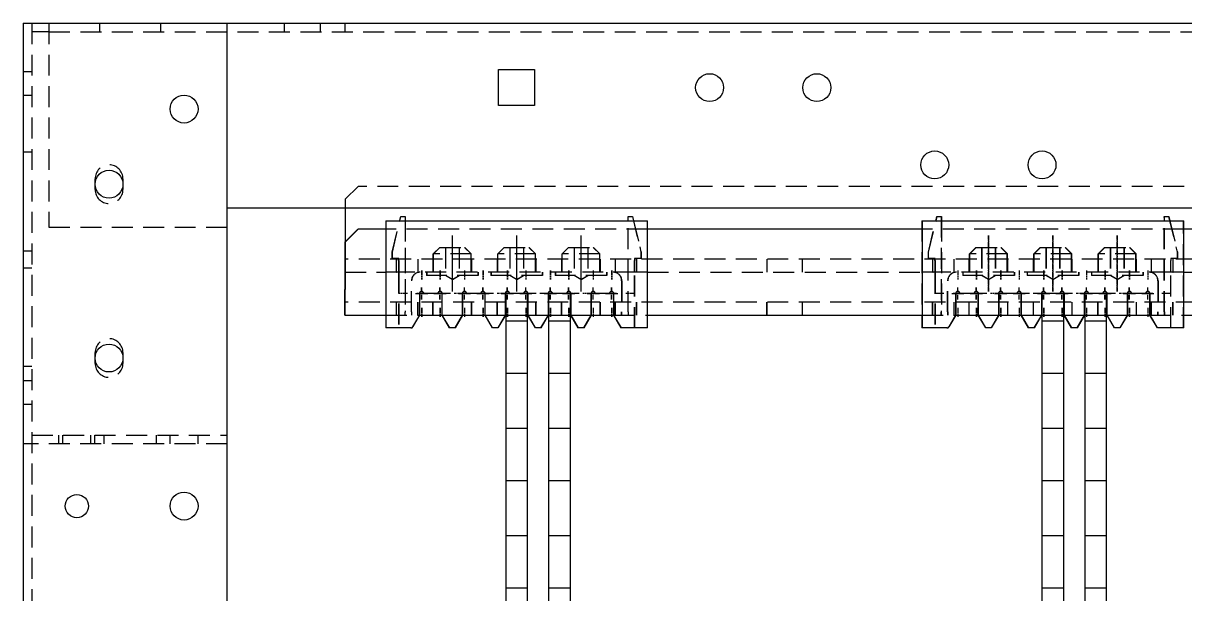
# Model space of a CAD drawing. Header units: millimetres. Extents: x -116965 to 323937, y 291661 to 566926.
# Drawn here: x -15046.3 to -14870.3, y 326656.1 to 326742.5 of the extents above; entities that cross this region are included whole.
import ezdxf

# ---------------------------------------------------------------- set-up
doc = ezdxf.new("R2010")
doc.units = ezdxf.units.MM
doc.linetypes.add('AXES2', pattern=[1.125, 0.75, -0.125, 0.125, -0.125])
doc.linetypes.add('HIDDEN2', pattern=[4.7625, 3.175, -1.5875])
doc.layers.add('ALPHA', color=255, linetype='Continuous')
doc.layers.add('AXE', color=80, linetype='AXES2')
doc.layers.add('Pointille_Court', color=40, linetype='HIDDEN2', lineweight=25)

msp = doc.modelspace()

# ---------------------------------------------------------------- linework, layer by layer
at = {"layer": 'ALPHA'}
for p, q in [((-15046.327844, 326742.532458), (-15015.452844, 326742.532458)), ((-15046.327844, 326742.532458), (-15046.327844, 326092.532458)), ((-15015.452844, 326742.532458), (-15015.452844, 326092.532458)), ((-15015.452844, 326742.532458), (-14687.202844, 326742.532458)), ((-14974.307844, 326735.512458), (-14968.847844, 326735.512458)), ((-14974.307844, 326730.052458), (-14974.307844, 326735.512458)), ((-14968.847844, 326735.512458), (-14968.847844, 326730.052458)), ((-14968.847844, 326730.052458), (-14974.307844, 326730.052458)), ((-15015.452844, 326714.582458), (-14687.202844, 326714.582458)), ((-14997.545344, 326714.582458), (-14997.545344, 326709.382458)), ((-14991.370344, 326712.632458), (-14951.720344, 326712.632458)), ((-14991.370344, 326712.632458), (-14991.370344, 326696.382458)), ((-14989.25197, 326712.632458), (-14989.095344, 326713.282458)), ((-14989.095344, 326713.282458), (-14988.445344, 326713.282458)), ((-14988.445344, 326713.282458), (-14988.445344, 326712.632458)), ((-14954.645344, 326713.282458), (-14953.995344, 326713.282458)), ((-14954.645344, 326712.632458), (-14954.645344, 326713.282458)), ((-14953.995344, 326713.282458), (-14953.838717, 326712.632458)), ((-14951.720344, 326696.382458), (-14951.720344, 326712.632458)), ((-14910.120344, 326712.632458), (-14870.470344, 326712.632458)), ((-14910.120344, 326712.632458), (-14910.120344, 326696.382458)), ((-14908.00197, 326712.632458), (-14907.845344, 326713.282458)), ((-14907.845344, 326713.282458), (-14907.195344, 326713.282458)), ((-14907.195344, 326713.282458), (-14907.195344, 326712.632458)), ((-14873.395344, 326713.282458), (-14872.745344, 326713.282458)), ((-14873.395344, 326712.632458), (-14873.395344, 326713.282458)), ((-14872.745344, 326713.282458), (-14872.588717, 326712.632458)), ((-14870.470344, 326696.382458), (-14870.470344, 326712.632458)), ((-14997.545344, 326709.382458), (-14995.595344, 326711.332458)), ((-14991.370344, 326711.332458), (-14995.595344, 326711.332458)), ((-14910.120344, 326711.332458), (-14951.720344, 326711.332458)), ((-14828.870344, 326711.332458), (-14870.470344, 326711.332458)), ((-14997.577844, 326709.382458), (-14997.545344, 326709.414958)), ((-14997.577844, 326709.382458), (-14997.577844, 326702.232458)), ((-14997.545344, 326709.382458), (-14997.545344, 326702.232458)), ((-14997.577844, 326698.332458), (-14997.577844, 326702.232458)), ((-14997.545344, 326698.332458), (-14997.545344, 326702.232458)), ((-14986.267844, 326701.582458), (-14986.267844, 326698.332458)), ((-14983.472844, 326701.582458), (-14985.617844, 326701.582458)), ((-14982.822844, 326698.332458), (-14982.822844, 326701.582458)), ((-14979.767844, 326701.582458), (-14979.767844, 326698.332458)), ((-14976.972844, 326701.582458), (-14979.117844, 326701.582458)), ((-14976.322844, 326698.332458), (-14976.322844, 326701.582458)), ((-14973.267844, 326701.582458), (-14973.267844, 326698.332458)), ((-14969.920344, 326701.582458), (-14973.170344, 326701.582458)), ((-14973.170344, 326620.332458), (-14973.170344, 326701.582458)), ((-14969.920344, 326620.332458), (-14969.920344, 326701.582458)), ((-14969.822844, 326698.332458), (-14969.822844, 326701.582458)), ((-14966.767844, 326701.582458), (-14966.767844, 326698.332458)), ((-14963.420344, 326701.582458), (-14966.670344, 326701.582458)), ((-14966.670344, 326620.332458), (-14966.670344, 326701.582458)), ((-14963.420344, 326620.332458), (-14963.420344, 326701.582458)), ((-14963.322844, 326698.332458), (-14963.322844, 326701.582458)), ((-14960.267844, 326701.582458), (-14960.267844, 326698.332458)), ((-14957.472844, 326701.582458), (-14959.617844, 326701.582458)), ((-14956.822844, 326698.332458), (-14956.822844, 326701.582458)), ((-14905.017844, 326701.582458), (-14905.017844, 326698.332458)), ((-14902.222844, 326701.582458), (-14904.367844, 326701.582458)), ((-14901.572844, 326698.332458), (-14901.572844, 326701.582458)), ((-14898.517844, 326701.582458), (-14898.517844, 326698.332458)), ((-14895.722844, 326701.582458), (-14897.867844, 326701.582458)), ((-14895.072844, 326698.332458), (-14895.072844, 326701.582458)), ((-14892.017844, 326701.582458), (-14892.017844, 326698.332458)), ((-14888.670344, 326701.582458), (-14891.920344, 326701.582458)), ((-14891.920344, 326620.332458), (-14891.920344, 326701.582458)), ((-14888.670344, 326620.332458), (-14888.670344, 326701.582458)), ((-14888.572844, 326698.332458), (-14888.572844, 326701.582458)), ((-14885.517844, 326701.582458), (-14885.517844, 326698.332458)), ((-14882.170344, 326701.582458), (-14885.420344, 326701.582458)), ((-14885.420344, 326620.332458), (-14885.420344, 326701.582458)), ((-14882.170344, 326620.332458), (-14882.170344, 326701.582458)), ((-14882.072844, 326698.332458), (-14882.072844, 326701.582458)), ((-14879.017844, 326701.582458), (-14879.017844, 326698.332458)), ((-14876.222844, 326701.582458), (-14878.367844, 326701.582458)), ((-14875.572844, 326698.332458), (-14875.572844, 326701.582458)), ((-14997.577844, 326698.332458), (-14997.545344, 326698.332458)), ((-14997.545344, 326698.332458), (-14991.370344, 326698.332458)), ((-14991.402844, 326698.332458), (-14991.402844, 326696.382458)), ((-14986.267844, 326698.332458), (-14987.299857, 326696.544958)), ((-14986.267844, 326698.332458), (-14982.822844, 326698.332458)), ((-14981.729511, 326696.382458), (-14982.855344, 326698.332458)), ((-14981.697011, 326696.382458), (-14982.822844, 326698.332458)), ((-14979.767844, 326698.332458), (-14980.893677, 326696.382458)), ((-14979.767844, 326698.332458), (-14976.322844, 326698.332458)), ((-14975.229511, 326696.382458), (-14976.355344, 326698.332458)), ((-14975.197011, 326696.382458), (-14976.322844, 326698.332458)), ((-14973.267844, 326698.332458), (-14974.393677, 326696.382458)), ((-14973.267844, 326698.332458), (-14973.170344, 326698.332458)), ((-14969.920344, 326698.332458), (-14969.822844, 326698.332458)), ((-14968.729511, 326696.382458), (-14969.855344, 326698.332458)), ((-14968.697011, 326696.382458), (-14969.822844, 326698.332458)), ((-14966.767844, 326698.332458), (-14967.893677, 326696.382458)), ((-14966.767844, 326698.332458), (-14966.670344, 326698.332458)), ((-14963.420344, 326698.332458), (-14963.322844, 326698.332458)), ((-14962.229511, 326696.382458), (-14963.355344, 326698.332458)), ((-14962.197011, 326696.382458), (-14963.322844, 326698.332458)), ((-14960.267844, 326698.332458), (-14961.393677, 326696.382458)), ((-14960.267844, 326698.332458), (-14956.822844, 326698.332458)), ((-14955.729511, 326696.382458), (-14956.855344, 326698.332458)), ((-14955.697011, 326696.382458), (-14956.822844, 326698.332458)), ((-14951.720344, 326698.332458), (-14910.120344, 326698.332458)), ((-14910.152844, 326698.332458), (-14910.152844, 326696.382458)), ((-14905.017844, 326698.332458), (-14906.049857, 326696.544958)), ((-14905.017844, 326698.332458), (-14901.572844, 326698.332458)), ((-14900.479511, 326696.382458), (-14901.605344, 326698.332458)), ((-14900.447011, 326696.382458), (-14901.572844, 326698.332458)), ((-14898.517844, 326698.332458), (-14899.643677, 326696.382458)), ((-14898.517844, 326698.332458), (-14895.072844, 326698.332458)), ((-14893.979511, 326696.382458), (-14895.105344, 326698.332458)), ((-14893.947011, 326696.382458), (-14895.072844, 326698.332458)), ((-14892.017844, 326698.332458), (-14893.143677, 326696.382458)), ((-14892.017844, 326698.332458), (-14891.920344, 326698.332458)), ((-14888.670344, 326698.332458), (-14888.572844, 326698.332458)), ((-14887.479511, 326696.382458), (-14888.605344, 326698.332458)), ((-14887.447011, 326696.382458), (-14888.572844, 326698.332458)), ((-14885.517844, 326698.332458), (-14886.643677, 326696.382458)), ((-14885.517844, 326698.332458), (-14885.420344, 326698.332458)), ((-14882.170344, 326698.332458), (-14882.072844, 326698.332458)), ((-14880.979511, 326696.382458), (-14882.105344, 326698.332458)), ((-14880.947011, 326696.382458), (-14882.072844, 326698.332458)), ((-14879.017844, 326698.332458), (-14880.143677, 326696.382458)), ((-14879.017844, 326698.332458), (-14875.572844, 326698.332458)), ((-14874.479511, 326696.382458), (-14875.605344, 326698.332458)), ((-14874.447011, 326696.382458), (-14875.572844, 326698.332458)), ((-14870.470344, 326698.332458), (-14828.870344, 326698.332458)), ((-14991.370344, 326696.382458), (-14991.402844, 326696.382458)), ((-14987.581315, 326696.382458), (-14991.370344, 326696.382458)), ((-14981.697011, 326696.382458), (-14981.729511, 326696.382458)), ((-14980.893677, 326696.382458), (-14981.697011, 326696.382458)), ((-14975.197011, 326696.382458), (-14975.229511, 326696.382458)), ((-14974.393677, 326696.382458), (-14975.197011, 326696.382458)), ((-14968.697011, 326696.382458), (-14968.729511, 326696.382458)), ((-14967.893677, 326696.382458), (-14968.697011, 326696.382458)), ((-14962.197011, 326696.382458), (-14962.229511, 326696.382458)), ((-14961.393677, 326696.382458), (-14962.197011, 326696.382458)), ((-14955.697011, 326696.382458), (-14955.729511, 326696.382458)), ((-14951.720344, 326696.382458), (-14955.697011, 326696.382458)), ((-14910.120344, 326696.382458), (-14910.152844, 326696.382458)), ((-14906.331315, 326696.382458), (-14910.120344, 326696.382458)), ((-14900.447011, 326696.382458), (-14900.479511, 326696.382458)), ((-14899.643677, 326696.382458), (-14900.447011, 326696.382458)), ((-14893.947011, 326696.382458), (-14893.979511, 326696.382458)), ((-14893.143677, 326696.382458), (-14893.947011, 326696.382458)), ((-14887.447011, 326696.382458), (-14887.479511, 326696.382458)), ((-14886.643677, 326696.382458), (-14887.447011, 326696.382458)), ((-14880.947011, 326696.382458), (-14880.979511, 326696.382458)), ((-14880.143677, 326696.382458), (-14880.947011, 326696.382458)), ((-14874.447011, 326696.382458), (-14874.479511, 326696.382458)), ((-14870.470344, 326696.382458), (-14874.447011, 326696.382458))]:
    msp.add_line(p, q, dxfattribs=at)
for centre, radius in [((-14942.327844, 326732.782458), 2.1125), ((-14926.077844, 326732.782458), 2.1125), ((-15021.952844, 326729.532458), 2.1125), ((-14908.202844, 326721.082458), 2.1125), ((-14891.952844, 326721.082458), 2.1125), ((-15033.327844, 326718.157458), 2.1125), ((-15033.327844, 326691.832458), 2.1125), ((-15038.202844, 326669.407458), 1.755), ((-15021.952844, 326669.407458), 2.1125)]:
    msp.add_circle(centre, radius, dxfattribs=at)
for centre, start, end in [((-14985.942844, 326701.582458), 0, 180), ((-14983.147844, 326701.582458), 0, 180), ((-14979.442844, 326701.582458), 0, 180), ((-14976.647844, 326701.582458), 0, 180), ((-14972.942844, 326701.582458), 0, 180), ((-14970.147844, 326701.582458), 0, 180), ((-14966.442844, 326701.582458), 0, 180), ((-14963.647844, 326701.582458), 0, 180), ((-14959.942844, 326701.582458), 0, 180), ((-14957.147844, 326701.582458), 0, 180), ((-14904.692844, 326701.582458), 0, 180), ((-14901.897844, 326701.582458), 0, 180), ((-14898.192844, 326701.582458), 0, 180), ((-14895.397844, 326701.582458), 0, 180), ((-14891.692844, 326701.582458), 0, 180), ((-14888.897844, 326701.582458), 0, 180), ((-14885.192844, 326701.582458), 0, 180), ((-14882.397844, 326701.582458), 0, 180), ((-14878.692844, 326701.582458), 0, 180), ((-14875.897844, 326701.582458), 0, 180), ((-14987.581315, 326696.707458), 270, 330), ((-14906.331315, 326696.707458), 270, 330)]:
    msp.add_arc(centre, 0.325, start, end, dxfattribs=at)
at = {"layer": 'AXE'}
for p, q in [((-14981.327844, 326710.389958), (-14981.327844, 326701.900063)), ((-14981.295344, 326701.900063), (-14981.295344, 326710.389958)), ((-14971.577844, 326710.389958), (-14971.577844, 326701.900063)), ((-14971.545344, 326701.900063), (-14971.545344, 326710.389958)), ((-14961.827844, 326710.389958), (-14961.827844, 326701.900063)), ((-14961.795344, 326701.900063), (-14961.795344, 326710.389958)), ((-14900.077844, 326710.389958), (-14900.077844, 326701.900063)), ((-14900.045344, 326701.900063), (-14900.045344, 326710.389958)), ((-14890.327844, 326710.389958), (-14890.327844, 326701.900063)), ((-14890.295344, 326701.900063), (-14890.295344, 326710.389958)), ((-14880.577844, 326710.389958), (-14880.577844, 326701.900063)), ((-14880.545344, 326701.900063), (-14880.545344, 326710.389958)), ((-14985.975344, 326705.092458), (-14985.975344, 326703.727458)), ((-14985.942844, 326705.092458), (-14985.942844, 326703.727458)), ((-14983.180344, 326705.092458), (-14983.180344, 326703.727458)), ((-14983.147844, 326705.092458), (-14983.147844, 326703.727458)), ((-14979.475344, 326705.092458), (-14979.475344, 326703.727458)), ((-14979.442844, 326705.092458), (-14979.442844, 326703.727458)), ((-14976.680344, 326705.092458), (-14976.680344, 326703.727458)), ((-14976.647844, 326705.092458), (-14976.647844, 326703.727458)), ((-14972.975344, 326705.092458), (-14972.975344, 326703.727458)), ((-14972.942844, 326705.092458), (-14972.942844, 326703.727458)), ((-14970.180344, 326705.092458), (-14970.180344, 326703.727458)), ((-14970.147844, 326705.092458), (-14970.147844, 326703.727458)), ((-14966.475344, 326705.092458), (-14966.475344, 326703.727458)), ((-14966.442844, 326705.092458), (-14966.442844, 326703.727458)), ((-14963.680344, 326705.092458), (-14963.680344, 326703.727458)), ((-14963.647844, 326705.092458), (-14963.647844, 326703.727458)), ((-14959.975344, 326705.092458), (-14959.975344, 326703.727458)), ((-14959.942844, 326705.092458), (-14959.942844, 326703.727458)), ((-14957.180344, 326705.092458), (-14957.180344, 326703.727458)), ((-14957.147844, 326705.092458), (-14957.147844, 326703.727458)), ((-14904.725344, 326705.092458), (-14904.725344, 326703.727458)), ((-14904.692844, 326705.092458), (-14904.692844, 326703.727458)), ((-14901.930344, 326705.092458), (-14901.930344, 326703.727458)), ((-14901.897844, 326705.092458), (-14901.897844, 326703.727458)), ((-14898.225344, 326705.092458), (-14898.225344, 326703.727458)), ((-14898.192844, 326705.092458), (-14898.192844, 326703.727458)), ((-14895.430344, 326705.092458), (-14895.430344, 326703.727458)), ((-14895.397844, 326705.092458), (-14895.397844, 326703.727458)), ((-14891.725344, 326705.092458), (-14891.725344, 326703.727458)), ((-14891.692844, 326705.092458), (-14891.692844, 326703.727458)), ((-14888.930344, 326705.092458), (-14888.930344, 326703.727458)), ((-14888.897844, 326705.092458), (-14888.897844, 326703.727458)), ((-14885.225344, 326705.092458), (-14885.225344, 326703.727458)), ((-14885.192844, 326705.092458), (-14885.192844, 326703.727458)), ((-14882.430344, 326705.092458), (-14882.430344, 326703.727458)), ((-14882.397844, 326705.092458), (-14882.397844, 326703.727458)), ((-14878.725344, 326705.092458), (-14878.725344, 326703.727458)), ((-14878.692844, 326705.092458), (-14878.692844, 326703.727458)), ((-14875.930344, 326705.092458), (-14875.930344, 326703.727458)), ((-14875.897844, 326705.092458), (-14875.897844, 326703.727458)), ((-14985.975344, 326700.672458), (-14985.975344, 326702.492458)), ((-14985.942844, 326700.672458), (-14985.942844, 326702.492458)), ((-14983.180344, 326700.672458), (-14983.180344, 326702.492458)), ((-14983.147844, 326700.672458), (-14983.147844, 326702.492458)), ((-14979.475344, 326700.672458), (-14979.475344, 326702.492458)), ((-14979.442844, 326700.672458), (-14979.442844, 326702.492458)), ((-14976.680344, 326700.672458), (-14976.680344, 326702.492458)), ((-14976.647844, 326700.672458), (-14976.647844, 326702.492458)), ((-14972.975344, 326700.672458), (-14972.975344, 326702.492458)), ((-14972.942844, 326700.672458), (-14972.942844, 326702.492458)), ((-14970.180344, 326700.672458), (-14970.180344, 326702.492458)), ((-14970.147844, 326700.672458), (-14970.147844, 326702.492458)), ((-14966.475344, 326700.672458), (-14966.475344, 326702.492458)), ((-14966.442844, 326700.672458), (-14966.442844, 326702.492458)), ((-14963.680344, 326700.672458), (-14963.680344, 326702.492458)), ((-14963.647844, 326700.672458), (-14963.647844, 326702.492458)), ((-14959.975344, 326700.672458), (-14959.975344, 326702.492458)), ((-14959.942844, 326700.672458), (-14959.942844, 326702.492458)), ((-14957.180344, 326700.672458), (-14957.180344, 326702.492458)), ((-14957.147844, 326700.672458), (-14957.147844, 326702.492458)), ((-14904.725344, 326700.672458), (-14904.725344, 326702.492458)), ((-14904.692844, 326700.672458), (-14904.692844, 326702.492458)), ((-14901.930344, 326700.672458), (-14901.930344, 326702.492458)), ((-14901.897844, 326700.672458), (-14901.897844, 326702.492458)), ((-14898.225344, 326700.672458), (-14898.225344, 326702.492458)), ((-14898.192844, 326700.672458), (-14898.192844, 326702.492458)), ((-14895.430344, 326700.672458), (-14895.430344, 326702.492458)), ((-14895.397844, 326700.672458), (-14895.397844, 326702.492458)), ((-14891.725344, 326700.672458), (-14891.725344, 326702.492458)), ((-14891.692844, 326700.672458), (-14891.692844, 326702.492458)), ((-14888.930344, 326700.672458), (-14888.930344, 326702.492458)), ((-14888.897844, 326700.672458), (-14888.897844, 326702.492458)), ((-14885.225344, 326700.672458), (-14885.225344, 326702.492458)), ((-14885.192844, 326700.672458), (-14885.192844, 326702.492458)), ((-14882.430344, 326700.672458), (-14882.430344, 326702.492458)), ((-14882.397844, 326700.672458), (-14882.397844, 326702.492458)), ((-14878.725344, 326700.672458), (-14878.725344, 326702.492458)), ((-14878.692844, 326700.672458), (-14878.692844, 326702.492458)), ((-14875.930344, 326700.672458), (-14875.930344, 326702.492458)), ((-14875.897844, 326700.672458), (-14875.897844, 326702.492458)), ((-14988.120344, 326701.582458), (-14989.485344, 326701.582458)), ((-14988.087844, 326701.582458), (-14989.452844, 326701.582458)), ((-14986.885344, 326701.582458), (-14985.065344, 326701.582458)), ((-14986.852844, 326701.582458), (-14985.032844, 326701.582458)), ((-14985.325344, 326701.582458), (-14986.690344, 326701.582458)), ((-14985.292844, 326701.582458), (-14986.657844, 326701.582458)), ((-14984.090344, 326701.582458), (-14982.270344, 326701.582458)), ((-14984.057844, 326701.582458), (-14982.237844, 326701.582458)), ((-14982.465344, 326701.582458), (-14983.830344, 326701.582458)), ((-14982.432844, 326701.582458), (-14983.797844, 326701.582458)), ((-14981.620344, 326701.582458), (-14982.985344, 326701.582458)), ((-14981.587844, 326701.582458), (-14982.952844, 326701.582458)), ((-14979.670344, 326701.582458), (-14981.035344, 326701.582458)), ((-14979.637844, 326701.582458), (-14981.002844, 326701.582458)), ((-14980.385344, 326701.582458), (-14978.565344, 326701.582458)), ((-14980.352844, 326701.582458), (-14978.532844, 326701.582458)), ((-14978.825344, 326701.582458), (-14980.190344, 326701.582458)), ((-14978.792844, 326701.582458), (-14980.157844, 326701.582458)), ((-14977.590344, 326701.582458), (-14975.770344, 326701.582458)), ((-14977.557844, 326701.582458), (-14975.737844, 326701.582458)), ((-14975.965344, 326701.582458), (-14977.330344, 326701.582458)), ((-14975.932844, 326701.582458), (-14977.297844, 326701.582458)), ((-14975.120344, 326701.582458), (-14976.485344, 326701.582458)), ((-14975.087844, 326701.582458), (-14976.452844, 326701.582458)), ((-14973.170344, 326701.582458), (-14974.535344, 326701.582458)), ((-14973.137844, 326701.582458), (-14974.502844, 326701.582458)), ((-14973.885344, 326701.582458), (-14972.065344, 326701.582458)), ((-14973.852844, 326701.582458), (-14972.032844, 326701.582458)), ((-14972.325344, 326701.582458), (-14973.690344, 326701.582458)), ((-14972.292844, 326701.582458), (-14973.657844, 326701.582458)), ((-14971.090344, 326701.582458), (-14969.270344, 326701.582458)), ((-14971.057844, 326701.582458), (-14969.237844, 326701.582458)), ((-14969.465344, 326701.582458), (-14970.830344, 326701.582458)), ((-14969.432844, 326701.582458), (-14970.797844, 326701.582458)), ((-14968.620344, 326701.582458), (-14969.985344, 326701.582458)), ((-14968.587844, 326701.582458), (-14969.952844, 326701.582458)), ((-14966.670344, 326701.582458), (-14968.035344, 326701.582458)), ((-14966.637844, 326701.582458), (-14968.002844, 326701.582458)), ((-14967.385344, 326701.582458), (-14965.565344, 326701.582458)), ((-14967.352844, 326701.582458), (-14965.532844, 326701.582458)), ((-14965.825344, 326701.582458), (-14967.190344, 326701.582458)), ((-14965.792844, 326701.582458), (-14967.157844, 326701.582458)), ((-14964.590344, 326701.582458), (-14962.770344, 326701.582458)), ((-14964.557844, 326701.582458), (-14962.737844, 326701.582458)), ((-14962.965344, 326701.582458), (-14964.330344, 326701.582458)), ((-14962.932844, 326701.582458), (-14964.297844, 326701.582458)), ((-14962.120344, 326701.582458), (-14963.485344, 326701.582458)), ((-14962.087844, 326701.582458), (-14963.452844, 326701.582458)), ((-14960.170344, 326701.582458), (-14961.535344, 326701.582458)), ((-14960.137844, 326701.582458), (-14961.502844, 326701.582458)), ((-14960.885344, 326701.582458), (-14959.065344, 326701.582458)), ((-14960.852844, 326701.582458), (-14959.032844, 326701.582458)), ((-14959.325344, 326701.582458), (-14960.690344, 326701.582458)), ((-14959.292844, 326701.582458), (-14960.657844, 326701.582458)), ((-14958.090344, 326701.582458), (-14956.270344, 326701.582458)), ((-14958.057844, 326701.582458), (-14956.237844, 326701.582458)), ((-14956.465344, 326701.582458), (-14957.830344, 326701.582458)), ((-14956.432844, 326701.582458), (-14957.797844, 326701.582458)), ((-14953.670344, 326701.582458), (-14955.035344, 326701.582458)), ((-14953.637844, 326701.582458), (-14955.002844, 326701.582458)), ((-14906.870344, 326701.582458), (-14908.235344, 326701.582458)), ((-14906.837844, 326701.582458), (-14908.202844, 326701.582458)), ((-14905.635344, 326701.582458), (-14903.815344, 326701.582458)), ((-14905.602844, 326701.582458), (-14903.782844, 326701.582458)), ((-14904.075344, 326701.582458), (-14905.440344, 326701.582458)), ((-14904.042844, 326701.582458), (-14905.407844, 326701.582458)), ((-14902.840344, 326701.582458), (-14901.020344, 326701.582458)), ((-14902.807844, 326701.582458), (-14900.987844, 326701.582458)), ((-14901.215344, 326701.582458), (-14902.580344, 326701.582458)), ((-14901.182844, 326701.582458), (-14902.547844, 326701.582458)), ((-14900.370344, 326701.582458), (-14901.735344, 326701.582458)), ((-14900.337844, 326701.582458), (-14901.702844, 326701.582458)), ((-14898.420344, 326701.582458), (-14899.785344, 326701.582458)), ((-14898.387844, 326701.582458), (-14899.752844, 326701.582458)), ((-14899.135344, 326701.582458), (-14897.315344, 326701.582458)), ((-14899.102844, 326701.582458), (-14897.282844, 326701.582458)), ((-14897.575344, 326701.582458), (-14898.940344, 326701.582458)), ((-14897.542844, 326701.582458), (-14898.907844, 326701.582458)), ((-14896.340344, 326701.582458), (-14894.520344, 326701.582458)), ((-14896.307844, 326701.582458), (-14894.487844, 326701.582458)), ((-14894.715344, 326701.582458), (-14896.080344, 326701.582458)), ((-14894.682844, 326701.582458), (-14896.047844, 326701.582458)), ((-14893.870344, 326701.582458), (-14895.235344, 326701.582458)), ((-14893.837844, 326701.582458), (-14895.202844, 326701.582458)), ((-14891.920344, 326701.582458), (-14893.285344, 326701.582458)), ((-14891.887844, 326701.582458), (-14893.252844, 326701.582458)), ((-14892.635344, 326701.582458), (-14890.815344, 326701.582458)), ((-14892.602844, 326701.582458), (-14890.782844, 326701.582458)), ((-14891.075344, 326701.582458), (-14892.440344, 326701.582458)), ((-14891.042844, 326701.582458), (-14892.407844, 326701.582458)), ((-14889.840344, 326701.582458), (-14888.020344, 326701.582458)), ((-14889.807844, 326701.582458), (-14887.987844, 326701.582458)), ((-14888.215344, 326701.582458), (-14889.580344, 326701.582458)), ((-14888.182844, 326701.582458), (-14889.547844, 326701.582458)), ((-14887.370344, 326701.582458), (-14888.735344, 326701.582458)), ((-14887.337844, 326701.582458), (-14888.702844, 326701.582458)), ((-14885.420344, 326701.582458), (-14886.785344, 326701.582458)), ((-14885.387844, 326701.582458), (-14886.752844, 326701.582458)), ((-14886.135344, 326701.582458), (-14884.315344, 326701.582458)), ((-14886.102844, 326701.582458), (-14884.282844, 326701.582458)), ((-14884.575344, 326701.582458), (-14885.940344, 326701.582458)), ((-14884.542844, 326701.582458), (-14885.907844, 326701.582458)), ((-14883.340344, 326701.582458), (-14881.520344, 326701.582458)), ((-14883.307844, 326701.582458), (-14881.487844, 326701.582458)), ((-14881.715344, 326701.582458), (-14883.080344, 326701.582458)), ((-14881.682844, 326701.582458), (-14883.047844, 326701.582458)), ((-14880.870344, 326701.582458), (-14882.235344, 326701.582458)), ((-14880.837844, 326701.582458), (-14882.202844, 326701.582458)), ((-14878.920344, 326701.582458), (-14880.285344, 326701.582458)), ((-14878.887844, 326701.582458), (-14880.252844, 326701.582458)), ((-14879.635344, 326701.582458), (-14877.815344, 326701.582458)), ((-14879.602844, 326701.582458), (-14877.782844, 326701.582458)), ((-14878.075344, 326701.582458), (-14879.440344, 326701.582458)), ((-14878.042844, 326701.582458), (-14879.407844, 326701.582458)), ((-14876.840344, 326701.582458), (-14875.020344, 326701.582458)), ((-14876.807844, 326701.582458), (-14874.987844, 326701.582458)), ((-14875.215344, 326701.582458), (-14876.580344, 326701.582458)), ((-14875.182844, 326701.582458), (-14876.547844, 326701.582458)), ((-14872.420344, 326701.582458), (-14873.785344, 326701.582458)), ((-14872.387844, 326701.582458), (-14873.752844, 326701.582458)), ((-14985.975344, 326699.437458), (-14985.975344, 326698.072458)), ((-14985.942844, 326699.437458), (-14985.942844, 326698.072458)), ((-14983.180344, 326699.437458), (-14983.180344, 326698.072458)), ((-14983.147844, 326699.437458), (-14983.147844, 326698.072458)), ((-14979.475344, 326699.437458), (-14979.475344, 326698.072458)), ((-14979.442844, 326699.437458), (-14979.442844, 326698.072458)), ((-14976.680344, 326699.437458), (-14976.680344, 326698.072458)), ((-14976.647844, 326699.437458), (-14976.647844, 326698.072458)), ((-14972.975344, 326699.437458), (-14972.975344, 326698.072458)), ((-14972.942844, 326699.437458), (-14972.942844, 326698.072458)), ((-14970.180344, 326699.437458), (-14970.180344, 326698.072458)), ((-14970.147844, 326699.437458), (-14970.147844, 326698.072458)), ((-14966.475344, 326699.437458), (-14966.475344, 326698.072458)), ((-14966.442844, 326699.437458), (-14966.442844, 326698.072458)), ((-14963.680344, 326699.437458), (-14963.680344, 326698.072458)), ((-14963.647844, 326699.437458), (-14963.647844, 326698.072458)), ((-14959.975344, 326699.437458), (-14959.975344, 326698.072458)), ((-14959.942844, 326699.437458), (-14959.942844, 326698.072458)), ((-14957.180344, 326699.437458), (-14957.180344, 326698.072458)), ((-14957.147844, 326699.437458), (-14957.147844, 326698.072458)), ((-14904.725344, 326699.437458), (-14904.725344, 326698.072458)), ((-14904.692844, 326699.437458), (-14904.692844, 326698.072458)), ((-14901.930344, 326699.437458), (-14901.930344, 326698.072458)), ((-14901.897844, 326699.437458), (-14901.897844, 326698.072458)), ((-14898.225344, 326699.437458), (-14898.225344, 326698.072458)), ((-14898.192844, 326699.437458), (-14898.192844, 326698.072458)), ((-14895.430344, 326699.437458), (-14895.430344, 326698.072458)), ((-14895.397844, 326699.437458), (-14895.397844, 326698.072458)), ((-14891.725344, 326699.437458), (-14891.725344, 326698.072458)), ((-14891.692844, 326699.437458), (-14891.692844, 326698.072458)), ((-14888.930344, 326699.437458), (-14888.930344, 326698.072458)), ((-14888.897844, 326699.437458), (-14888.897844, 326698.072458)), ((-14885.225344, 326699.437458), (-14885.225344, 326698.072458)), ((-14885.192844, 326699.437458), (-14885.192844, 326698.072458)), ((-14882.430344, 326699.437458), (-14882.430344, 326698.072458)), ((-14882.397844, 326699.437458), (-14882.397844, 326698.072458)), ((-14878.725344, 326699.437458), (-14878.725344, 326698.072458)), ((-14878.692844, 326699.437458), (-14878.692844, 326698.072458)), ((-14875.930344, 326699.437458), (-14875.930344, 326698.072458)), ((-14875.897844, 326699.437458), (-14875.897844, 326698.072458))]:
    msp.add_line(p, q, dxfattribs=at)
at = {"layer": 'Pointille_Court'}
for p, q in [((-15045.027844, 326742.532458), (-15045.027844, 326092.532458)), ((-15042.427844, 326742.532458), (-15042.427844, 326711.657458)), ((-15034.757844, 326742.532458), (-15034.757844, 326741.232458)), ((-15025.527844, 326742.532458), (-15025.527844, 326741.232458)), ((-15006.807844, 326742.532458), (-15006.807844, 326741.232458)), ((-15001.347844, 326742.532458), (-15001.347844, 326741.232458)), ((-14997.577844, 326742.532458), (-14997.577844, 326741.232458)), ((-15042.427844, 326741.232458), (-15045.027844, 326741.232458)), ((-15042.427844, 326741.232458), (-14660.227844, 326741.232458)), ((-15046.327844, 326735.219958), (-15045.027844, 326735.219958)), ((-15046.327844, 326731.644958), (-15045.027844, 326731.644958)), ((-15045.027844, 326723.032458), (-15046.327844, 326723.032458)), ((-15035.440344, 326717.344958), (-15035.440344, 326718.969958)), ((-15031.215344, 326718.969958), (-15031.215344, 326717.344958)), ((-14997.545344, 326715.882458), (-14995.595344, 326717.832458)), ((-14703.745344, 326717.832458), (-14995.595344, 326717.832458)), ((-14997.545344, 326715.882458), (-14997.545344, 326714.582458)), ((-14991.402844, 326712.632458), (-14991.370344, 326712.632458)), ((-14991.402844, 326712.632458), (-14991.402844, 326698.332458)), ((-14990.427844, 326707.887458), (-14989.127844, 326713.282458)), ((-14990.395344, 326707.887458), (-14989.25197, 326712.632458)), ((-14989.127844, 326713.282458), (-14989.095344, 326713.282458)), ((-14988.477844, 326713.282458), (-14988.477844, 326698.798782)), ((-14988.445344, 326712.632458), (-14988.445344, 326698.798782)), ((-14954.677844, 326713.282458), (-14954.645344, 326713.282458)), ((-14954.677844, 326698.802827), (-14954.677844, 326713.282458)), ((-14954.645344, 326698.802827), (-14954.645344, 326712.632458)), ((-14954.027844, 326713.282458), (-14952.727844, 326707.887458)), ((-14953.838717, 326712.632458), (-14952.695344, 326707.887458)), ((-14951.752844, 326696.382458), (-14951.752844, 326712.632458)), ((-14910.152844, 326712.632458), (-14910.120344, 326712.632458)), ((-14910.152844, 326712.632458), (-14910.152844, 326698.332458)), ((-14909.177844, 326707.887458), (-14907.877844, 326713.282458)), ((-14909.145344, 326707.887458), (-14908.00197, 326712.632458)), ((-14907.877844, 326713.282458), (-14907.845344, 326713.282458)), ((-14907.227844, 326713.282458), (-14907.227844, 326698.798782)), ((-14907.195344, 326712.632458), (-14907.195344, 326698.798782)), ((-14873.427844, 326713.282458), (-14873.395344, 326713.282458)), ((-14873.427844, 326698.802827), (-14873.427844, 326713.282458)), ((-14873.395344, 326698.802827), (-14873.395344, 326712.632458)), ((-14872.777844, 326713.282458), (-14871.477844, 326707.887458)), ((-14872.588717, 326712.632458), (-14871.445344, 326707.887458)), ((-14870.502844, 326696.382458), (-14870.502844, 326712.632458)), ((-15042.427844, 326711.657458), (-15015.452844, 326711.657458)), ((-14997.545344, 326709.414958), (-14995.627844, 326711.332458)), ((-14995.627844, 326711.332458), (-14995.595344, 326711.332458)), ((-14951.720344, 326711.332458), (-14991.370344, 326711.332458)), ((-14870.470344, 326711.332458), (-14910.120344, 326711.332458)), ((-15046.327844, 326708.082458), (-15045.027844, 326708.082458)), ((-14990.427844, 326706.912458), (-14990.427844, 326707.887458)), ((-14990.395344, 326706.912458), (-14990.395344, 326707.887458)), ((-14983.212844, 326708.569958), (-14984.187844, 326707.594958)), ((-14984.187844, 326704.832458), (-14984.187844, 326707.594958)), ((-14984.155344, 326707.594958), (-14984.187844, 326707.594958)), ((-14983.180344, 326708.569958), (-14984.155344, 326707.594958)), ((-14984.155344, 326704.832458), (-14984.155344, 326707.594958)), ((-14978.435344, 326707.594958), (-14984.155344, 326707.594958)), ((-14983.212844, 326708.569958), (-14983.180344, 326708.569958)), ((-14983.180344, 326708.569958), (-14979.410344, 326708.569958)), ((-14982.367844, 326708.569958), (-14982.367844, 326704.832458)), ((-14982.335344, 326708.569958), (-14982.335344, 326704.832458)), ((-14980.287844, 326708.569958), (-14980.287844, 326704.832458)), ((-14980.255344, 326708.569958), (-14980.255344, 326704.832458)), ((-14979.442844, 326708.569958), (-14978.467844, 326707.594958)), ((-14979.410344, 326708.569958), (-14978.435344, 326707.594958)), ((-14978.467844, 326704.832458), (-14978.467844, 326707.594958)), ((-14978.435344, 326704.832458), (-14978.435344, 326707.594958)), ((-14973.462844, 326708.569958), (-14974.437844, 326707.594958)), ((-14974.437844, 326704.832458), (-14974.437844, 326707.594958)), ((-14974.405344, 326707.594958), (-14974.437844, 326707.594958)), ((-14973.430344, 326708.569958), (-14974.405344, 326707.594958)), ((-14974.405344, 326704.832458), (-14974.405344, 326707.594958)), ((-14968.685344, 326707.594958), (-14974.405344, 326707.594958)), ((-14973.462844, 326708.569958), (-14973.430344, 326708.569958)), ((-14973.430344, 326708.569958), (-14969.660344, 326708.569958)), ((-14972.617844, 326708.569958), (-14972.617844, 326704.832458)), ((-14972.585344, 326708.569958), (-14972.585344, 326704.832458)), ((-14970.537844, 326708.569958), (-14970.537844, 326704.832458)), ((-14970.505344, 326708.569958), (-14970.505344, 326704.832458)), ((-14969.692844, 326708.569958), (-14968.717844, 326707.594958)), ((-14969.660344, 326708.569958), (-14968.685344, 326707.594958)), ((-14968.717844, 326704.832458), (-14968.717844, 326707.594958)), ((-14968.685344, 326704.832458), (-14968.685344, 326707.594958)), ((-14963.712844, 326708.569958), (-14964.687844, 326707.594958)), ((-14964.687844, 326704.832458), (-14964.687844, 326707.594958)), ((-14964.655344, 326707.594958), (-14964.687844, 326707.594958)), ((-14963.680344, 326708.569958), (-14964.655344, 326707.594958)), ((-14964.655344, 326704.832458), (-14964.655344, 326707.594958)), ((-14958.935344, 326707.594958), (-14964.655344, 326707.594958)), ((-14963.712844, 326708.569958), (-14963.680344, 326708.569958)), ((-14963.680344, 326708.569958), (-14959.910344, 326708.569958)), ((-14962.867844, 326708.569958), (-14962.867844, 326704.832458)), ((-14962.835344, 326708.569958), (-14962.835344, 326704.832458)), ((-14960.787844, 326708.569958), (-14960.787844, 326704.832458)), ((-14960.755344, 326708.569958), (-14960.755344, 326704.832458)), ((-14959.942844, 326708.569958), (-14958.967844, 326707.594958)), ((-14959.910344, 326708.569958), (-14958.935344, 326707.594958)), ((-14958.967844, 326704.832458), (-14958.967844, 326707.594958)), ((-14958.935344, 326704.832458), (-14958.935344, 326707.594958)), ((-14952.727844, 326707.887458), (-14952.727844, 326706.912458)), ((-14952.695344, 326707.887458), (-14952.695344, 326706.912458)), ((-14909.177844, 326706.912458), (-14909.177844, 326707.887458)), ((-14909.145344, 326706.912458), (-14909.145344, 326707.887458)), ((-14901.962844, 326708.569958), (-14902.937844, 326707.594958)), ((-14902.937844, 326704.832458), (-14902.937844, 326707.594958)), ((-14902.905344, 326707.594958), (-14902.937844, 326707.594958)), ((-14901.930344, 326708.569958), (-14902.905344, 326707.594958)), ((-14902.905344, 326704.832458), (-14902.905344, 326707.594958)), ((-14897.185344, 326707.594958), (-14902.905344, 326707.594958)), ((-14901.962844, 326708.569958), (-14901.930344, 326708.569958)), ((-14901.930344, 326708.569958), (-14898.160344, 326708.569958)), ((-14901.117844, 326708.569958), (-14901.117844, 326704.832458)), ((-14901.085344, 326708.569958), (-14901.085344, 326704.832458)), ((-14899.037844, 326708.569958), (-14899.037844, 326704.832458)), ((-14899.005344, 326708.569958), (-14899.005344, 326704.832458)), ((-14898.192844, 326708.569958), (-14897.217844, 326707.594958)), ((-14898.160344, 326708.569958), (-14897.185344, 326707.594958)), ((-14897.217844, 326704.832458), (-14897.217844, 326707.594958)), ((-14897.185344, 326704.832458), (-14897.185344, 326707.594958)), ((-14892.212844, 326708.569958), (-14893.187844, 326707.594958)), ((-14893.187844, 326704.832458), (-14893.187844, 326707.594958)), ((-14893.155344, 326707.594958), (-14893.187844, 326707.594958)), ((-14892.180344, 326708.569958), (-14893.155344, 326707.594958)), ((-14893.155344, 326704.832458), (-14893.155344, 326707.594958)), ((-14887.435344, 326707.594958), (-14893.155344, 326707.594958)), ((-14892.212844, 326708.569958), (-14892.180344, 326708.569958)), ((-14892.180344, 326708.569958), (-14888.410344, 326708.569958)), ((-14891.367844, 326708.569958), (-14891.367844, 326704.832458)), ((-14891.335344, 326708.569958), (-14891.335344, 326704.832458)), ((-14889.287844, 326708.569958), (-14889.287844, 326704.832458)), ((-14889.255344, 326708.569958), (-14889.255344, 326704.832458)), ((-14888.442844, 326708.569958), (-14887.467844, 326707.594958)), ((-14888.410344, 326708.569958), (-14887.435344, 326707.594958)), ((-14887.467844, 326704.832458), (-14887.467844, 326707.594958)), ((-14887.435344, 326704.832458), (-14887.435344, 326707.594958)), ((-14882.462844, 326708.569958), (-14883.437844, 326707.594958)), ((-14883.437844, 326704.832458), (-14883.437844, 326707.594958)), ((-14883.405344, 326707.594958), (-14883.437844, 326707.594958)), ((-14882.430344, 326708.569958), (-14883.405344, 326707.594958)), ((-14883.405344, 326704.832458), (-14883.405344, 326707.594958)), ((-14877.685344, 326707.594958), (-14883.405344, 326707.594958)), ((-14882.462844, 326708.569958), (-14882.430344, 326708.569958)), ((-14882.430344, 326708.569958), (-14878.660344, 326708.569958)), ((-14881.617844, 326708.569958), (-14881.617844, 326704.832458)), ((-14881.585344, 326708.569958), (-14881.585344, 326704.832458)), ((-14879.537844, 326708.569958), (-14879.537844, 326704.832458)), ((-14879.505344, 326708.569958), (-14879.505344, 326704.832458)), ((-14878.692844, 326708.569958), (-14877.717844, 326707.594958)), ((-14878.660344, 326708.569958), (-14877.685344, 326707.594958)), ((-14877.717844, 326704.832458), (-14877.717844, 326707.594958)), ((-14877.685344, 326704.832458), (-14877.685344, 326707.594958)), ((-14871.477844, 326707.887458), (-14871.477844, 326706.912458)), ((-14871.445344, 326707.887458), (-14871.445344, 326706.912458)), ((-15046.327844, 326705.482458), (-15045.027844, 326705.482458)), ((-14701.795344, 326706.782458), (-14997.545344, 326706.782458)), ((-14990.395344, 326706.912458), (-14990.427844, 326706.912458)), ((-14989.420344, 326706.912458), (-14990.395344, 326706.912458)), ((-14989.745344, 326704.832458), (-14989.745344, 326706.782458)), ((-14989.452844, 326706.578627), (-14989.452844, 326706.912458)), ((-14989.452844, 326706.578627), (-14989.452844, 326704.832458)), ((-14989.420344, 326706.578627), (-14989.420344, 326706.912458)), ((-14989.420344, 326706.578627), (-14989.420344, 326704.832458)), ((-14986.495344, 326704.832458), (-14986.495344, 326706.782458)), ((-14984.220344, 326704.832458), (-14984.220344, 326706.782458)), ((-14978.370344, 326704.832458), (-14978.370344, 326706.782458)), ((-14974.470344, 326704.832458), (-14974.470344, 326706.782458)), ((-14968.620344, 326704.832458), (-14968.620344, 326706.782458)), ((-14964.720344, 326704.832458), (-14964.720344, 326706.782458)), ((-14958.870344, 326704.832458), (-14958.870344, 326706.782458)), ((-14956.595344, 326704.832458), (-14956.595344, 326706.782458)), ((-14953.670344, 326706.912458), (-14953.702844, 326706.912458)), ((-14953.702844, 326706.912458), (-14953.702844, 326706.578627)), ((-14953.702844, 326704.832458), (-14953.702844, 326706.578627)), ((-14952.695344, 326706.912458), (-14953.670344, 326706.912458)), ((-14953.670344, 326706.912458), (-14953.670344, 326706.578627)), ((-14953.670344, 326704.832458), (-14953.670344, 326706.578627)), ((-14953.345344, 326704.832458), (-14953.345344, 326706.782458)), ((-14933.617844, 326704.832458), (-14933.617844, 326706.782458)), ((-14928.222844, 326704.832458), (-14928.222844, 326706.782458)), ((-14909.145344, 326706.912458), (-14909.177844, 326706.912458)), ((-14908.170344, 326706.912458), (-14909.145344, 326706.912458)), ((-14908.495344, 326704.832458), (-14908.495344, 326706.782458)), ((-14908.202844, 326706.578627), (-14908.202844, 326706.912458)), ((-14908.202844, 326706.578627), (-14908.202844, 326704.832458)), ((-14908.170344, 326706.578627), (-14908.170344, 326706.912458)), ((-14908.170344, 326706.578627), (-14908.170344, 326704.832458)), ((-14905.245344, 326704.832458), (-14905.245344, 326706.782458)), ((-14902.970344, 326704.832458), (-14902.970344, 326706.782458)), ((-14897.120344, 326704.832458), (-14897.120344, 326706.782458)), ((-14893.220344, 326704.832458), (-14893.220344, 326706.782458)), ((-14887.370344, 326704.832458), (-14887.370344, 326706.782458)), ((-14883.470344, 326704.832458), (-14883.470344, 326706.782458)), ((-14877.620344, 326704.832458), (-14877.620344, 326706.782458)), ((-14875.345344, 326704.832458), (-14875.345344, 326706.782458)), ((-14872.420344, 326706.912458), (-14872.452844, 326706.912458)), ((-14872.452844, 326706.912458), (-14872.452844, 326706.578627)), ((-14872.452844, 326704.832458), (-14872.452844, 326706.578627)), ((-14871.445344, 326706.912458), (-14872.420344, 326706.912458)), ((-14872.420344, 326706.912458), (-14872.420344, 326706.578627)), ((-14872.420344, 326704.832458), (-14872.420344, 326706.578627)), ((-14872.095344, 326704.832458), (-14872.095344, 326706.782458)), ((-14997.545344, 326704.832458), (-14991.370344, 326704.832458)), ((-14989.745344, 326704.832458), (-14991.370344, 326704.832458)), ((-14989.745344, 326704.832458), (-14989.722369, 326704.832458)), ((-14989.420344, 326704.832458), (-14989.722369, 326704.832458)), ((-14989.452844, 326704.832458), (-14989.452844, 326696.382458)), ((-14989.420344, 326704.832458), (-14989.420344, 326696.382458)), ((-14953.670344, 326704.832458), (-14989.420344, 326704.832458)), ((-14987.502844, 326698.802944), (-14987.502844, 326703.532458)), ((-14987.470344, 326698.802944), (-14987.470344, 326703.532458)), ((-14985.227844, 326704.832458), (-14985.227844, 326704.344958)), ((-14985.195344, 326704.344958), (-14985.227844, 326704.344958)), ((-14985.195344, 326704.832458), (-14985.195344, 326704.344958)), ((-14977.395344, 326704.344958), (-14985.195344, 326704.344958)), ((-14981.327844, 326703.720063), (-14982.367844, 326704.344958)), ((-14981.295344, 326703.720063), (-14982.335344, 326704.344958)), ((-14981.327844, 326703.720063), (-14980.287844, 326704.344958)), ((-14981.295344, 326703.720063), (-14980.255344, 326704.344958)), ((-14977.427844, 326704.832458), (-14977.427844, 326704.344958)), ((-14977.395344, 326704.832458), (-14977.395344, 326704.344958)), ((-14975.477844, 326704.832458), (-14975.477844, 326704.344958)), ((-14975.445344, 326704.344958), (-14975.477844, 326704.344958)), ((-14975.445344, 326704.832458), (-14975.445344, 326704.344958)), ((-14967.645344, 326704.344958), (-14975.445344, 326704.344958)), ((-14971.577844, 326703.720063), (-14972.617844, 326704.344958)), ((-14971.545344, 326703.720063), (-14972.585344, 326704.344958)), ((-14971.577844, 326703.720063), (-14970.537844, 326704.344958)), ((-14971.545344, 326703.720063), (-14970.505344, 326704.344958)), ((-14967.677844, 326704.832458), (-14967.677844, 326704.344958)), ((-14967.645344, 326704.832458), (-14967.645344, 326704.344958)), ((-14965.727844, 326704.832458), (-14965.727844, 326704.344958)), ((-14965.695344, 326704.344958), (-14965.727844, 326704.344958)), ((-14965.695344, 326704.832458), (-14965.695344, 326704.344958)), ((-14957.895344, 326704.344958), (-14965.695344, 326704.344958)), ((-14961.827844, 326703.720063), (-14962.867844, 326704.344958)), ((-14961.795344, 326703.720063), (-14962.835344, 326704.344958)), ((-14961.827844, 326703.720063), (-14960.787844, 326704.344958)), ((-14961.795344, 326703.720063), (-14960.755344, 326704.344958)), ((-14957.927844, 326704.832458), (-14957.927844, 326704.344958)), ((-14957.895344, 326704.832458), (-14957.895344, 326704.344958)), ((-14955.652844, 326703.532458), (-14955.652844, 326698.802944)), ((-14955.620344, 326703.532458), (-14955.620344, 326698.802944)), ((-14953.702844, 326696.382458), (-14953.702844, 326704.832458)), ((-14953.670344, 326696.382458), (-14953.670344, 326704.832458)), ((-14953.368318, 326704.832458), (-14953.670344, 326704.832458)), ((-14953.368318, 326704.832458), (-14953.345344, 326704.832458)), ((-14951.720344, 326704.832458), (-14953.345344, 326704.832458)), ((-14951.720344, 326704.832458), (-14910.120344, 326704.832458)), ((-14908.495344, 326704.832458), (-14910.120344, 326704.832458)), ((-14908.495344, 326704.832458), (-14908.472369, 326704.832458)), ((-14908.170344, 326704.832458), (-14908.472369, 326704.832458)), ((-14908.202844, 326704.832458), (-14908.202844, 326696.382458)), ((-14908.170344, 326704.832458), (-14908.170344, 326696.382458)), ((-14872.420344, 326704.832458), (-14908.170344, 326704.832458)), ((-14906.252844, 326698.802944), (-14906.252844, 326703.532458)), ((-14906.220344, 326698.802944), (-14906.220344, 326703.532458)), ((-14903.977844, 326704.832458), (-14903.977844, 326704.344958)), ((-14903.945344, 326704.344958), (-14903.977844, 326704.344958)), ((-14903.945344, 326704.832458), (-14903.945344, 326704.344958)), ((-14896.145344, 326704.344958), (-14903.945344, 326704.344958)), ((-14900.077844, 326703.720063), (-14901.117844, 326704.344958)), ((-14900.045344, 326703.720063), (-14901.085344, 326704.344958)), ((-14900.077844, 326703.720063), (-14899.037844, 326704.344958)), ((-14900.045344, 326703.720063), (-14899.005344, 326704.344958)), ((-14896.177844, 326704.832458), (-14896.177844, 326704.344958)), ((-14896.145344, 326704.832458), (-14896.145344, 326704.344958)), ((-14894.227844, 326704.832458), (-14894.227844, 326704.344958)), ((-14894.195344, 326704.344958), (-14894.227844, 326704.344958)), ((-14894.195344, 326704.832458), (-14894.195344, 326704.344958)), ((-14886.395344, 326704.344958), (-14894.195344, 326704.344958)), ((-14890.327844, 326703.720063), (-14891.367844, 326704.344958)), ((-14890.295344, 326703.720063), (-14891.335344, 326704.344958)), ((-14890.327844, 326703.720063), (-14889.287844, 326704.344958)), ((-14890.295344, 326703.720063), (-14889.255344, 326704.344958)), ((-14886.427844, 326704.832458), (-14886.427844, 326704.344958)), ((-14886.395344, 326704.832458), (-14886.395344, 326704.344958)), ((-14884.477844, 326704.832458), (-14884.477844, 326704.344958)), ((-14884.445344, 326704.344958), (-14884.477844, 326704.344958)), ((-14884.445344, 326704.832458), (-14884.445344, 326704.344958)), ((-14876.645344, 326704.344958), (-14884.445344, 326704.344958)), ((-14880.577844, 326703.720063), (-14881.617844, 326704.344958)), ((-14880.545344, 326703.720063), (-14881.585344, 326704.344958)), ((-14880.577844, 326703.720063), (-14879.537844, 326704.344958)), ((-14880.545344, 326703.720063), (-14879.505344, 326704.344958)), ((-14876.677844, 326704.832458), (-14876.677844, 326704.344958)), ((-14876.645344, 326704.832458), (-14876.645344, 326704.344958)), ((-14874.402844, 326703.532458), (-14874.402844, 326698.802944)), ((-14874.370344, 326703.532458), (-14874.370344, 326698.802944)), ((-14872.452844, 326696.382458), (-14872.452844, 326704.832458)), ((-14872.420344, 326696.382458), (-14872.420344, 326704.832458)), ((-14872.118318, 326704.832458), (-14872.420344, 326704.832458)), ((-14872.118318, 326704.832458), (-14872.095344, 326704.832458)), ((-14870.470344, 326704.832458), (-14872.095344, 326704.832458)), ((-14870.470344, 326704.832458), (-14828.870344, 326704.832458)), ((-14997.545344, 326700.282458), (-14997.577844, 326700.282458)), ((-14701.795344, 326700.282458), (-14997.545344, 326700.282458)), ((-14989.777844, 326698.332458), (-14989.777844, 326700.282458)), ((-14989.745344, 326698.332458), (-14989.745344, 326700.282458)), ((-14986.527844, 326698.332458), (-14986.527844, 326700.282458)), ((-14986.495344, 326698.332458), (-14986.495344, 326700.282458)), ((-14986.300344, 326701.582458), (-14986.300344, 326698.332458)), ((-14985.617844, 326701.582458), (-14985.650344, 326701.582458)), ((-14984.252844, 326698.332458), (-14984.252844, 326700.282458)), ((-14984.220344, 326698.332458), (-14984.220344, 326700.282458)), ((-14982.855344, 326698.332458), (-14982.855344, 326701.582458)), ((-14979.800344, 326701.582458), (-14979.800344, 326698.332458)), ((-14979.117844, 326701.582458), (-14979.150344, 326701.582458)), ((-14978.402844, 326698.332458), (-14978.402844, 326700.282458)), ((-14978.370344, 326698.332458), (-14978.370344, 326700.282458)), ((-14976.355344, 326698.332458), (-14976.355344, 326701.582458)), ((-14974.502844, 326698.332458), (-14974.502844, 326700.282458)), ((-14974.470344, 326698.332458), (-14974.470344, 326700.282458)), ((-14973.300344, 326701.582458), (-14973.300344, 326698.332458)), ((-14969.855344, 326698.332458), (-14969.855344, 326701.582458)), ((-14968.652844, 326698.332458), (-14968.652844, 326700.282458)), ((-14968.620344, 326698.332458), (-14968.620344, 326700.282458)), ((-14966.800344, 326701.582458), (-14966.800344, 326698.332458)), ((-14964.752844, 326698.332458), (-14964.752844, 326700.282458)), ((-14964.720344, 326698.332458), (-14964.720344, 326700.282458)), ((-14963.355344, 326698.332458), (-14963.355344, 326701.582458)), ((-14960.300344, 326701.582458), (-14960.300344, 326698.332458)), ((-14959.617844, 326701.582458), (-14959.650344, 326701.582458)), ((-14958.902844, 326698.332458), (-14958.902844, 326700.282458)), ((-14958.870344, 326698.332458), (-14958.870344, 326700.282458)), ((-14956.855344, 326698.332458), (-14956.855344, 326701.582458)), ((-14956.627844, 326698.332458), (-14956.627844, 326700.282458)), ((-14956.595344, 326698.332458), (-14956.595344, 326700.282458)), ((-14953.377844, 326698.332458), (-14953.377844, 326700.282458)), ((-14953.345344, 326698.332458), (-14953.345344, 326700.282458)), ((-14933.650344, 326698.332458), (-14933.650344, 326700.282458)), ((-14933.617844, 326698.332458), (-14933.617844, 326700.282458)), ((-14928.255344, 326698.332458), (-14928.255344, 326700.282458)), ((-14928.222844, 326698.332458), (-14928.222844, 326700.282458)), ((-14908.527844, 326698.332458), (-14908.527844, 326700.282458)), ((-14908.495344, 326698.332458), (-14908.495344, 326700.282458)), ((-14905.277844, 326698.332458), (-14905.277844, 326700.282458)), ((-14905.245344, 326698.332458), (-14905.245344, 326700.282458)), ((-14905.050344, 326701.582458), (-14905.050344, 326698.332458)), ((-14904.367844, 326701.582458), (-14904.400344, 326701.582458)), ((-14903.002844, 326698.332458), (-14903.002844, 326700.282458)), ((-14902.970344, 326698.332458), (-14902.970344, 326700.282458)), ((-14901.605344, 326698.332458), (-14901.605344, 326701.582458)), ((-14898.550344, 326701.582458), (-14898.550344, 326698.332458)), ((-14897.867844, 326701.582458), (-14897.900344, 326701.582458)), ((-14897.152844, 326698.332458), (-14897.152844, 326700.282458)), ((-14897.120344, 326698.332458), (-14897.120344, 326700.282458)), ((-14895.105344, 326698.332458), (-14895.105344, 326701.582458)), ((-14893.252844, 326698.332458), (-14893.252844, 326700.282458)), ((-14893.220344, 326698.332458), (-14893.220344, 326700.282458)), ((-14892.050344, 326701.582458), (-14892.050344, 326698.332458)), ((-14888.605344, 326698.332458), (-14888.605344, 326701.582458)), ((-14887.402844, 326698.332458), (-14887.402844, 326700.282458)), ((-14887.370344, 326698.332458), (-14887.370344, 326700.282458)), ((-14885.550344, 326701.582458), (-14885.550344, 326698.332458)), ((-14883.502844, 326698.332458), (-14883.502844, 326700.282458)), ((-14883.470344, 326698.332458), (-14883.470344, 326700.282458)), ((-14882.105344, 326698.332458), (-14882.105344, 326701.582458)), ((-14879.050344, 326701.582458), (-14879.050344, 326698.332458)), ((-14878.367844, 326701.582458), (-14878.400344, 326701.582458)), ((-14877.652844, 326698.332458), (-14877.652844, 326700.282458)), ((-14877.620344, 326698.332458), (-14877.620344, 326700.282458)), ((-14875.605344, 326698.332458), (-14875.605344, 326701.582458)), ((-14875.377844, 326698.332458), (-14875.377844, 326700.282458)), ((-14875.345344, 326698.332458), (-14875.345344, 326700.282458)), ((-14872.127844, 326698.332458), (-14872.127844, 326700.282458)), ((-14872.095344, 326698.332458), (-14872.095344, 326700.282458)), ((-14991.370344, 326698.332458), (-14986.267844, 326698.332458)), ((-14988.477844, 326698.332458), (-14988.477844, 326698.798782)), ((-14988.445344, 326698.332458), (-14988.445344, 326698.798782)), ((-14987.502844, 326698.802944), (-14987.502844, 326698.332458)), ((-14987.470344, 326698.802944), (-14987.470344, 326698.332458)), ((-14986.300344, 326698.332458), (-14987.332357, 326696.544958)), ((-14982.822844, 326698.332458), (-14979.767844, 326698.332458)), ((-14979.800344, 326698.332458), (-14980.926177, 326696.382458)), ((-14976.322844, 326698.332458), (-14973.267844, 326698.332458)), ((-14973.300344, 326698.332458), (-14974.426177, 326696.382458)), ((-14973.170344, 326698.332458), (-14969.920344, 326698.332458)), ((-14969.822844, 326698.332458), (-14966.767844, 326698.332458)), ((-14966.800344, 326698.332458), (-14967.926177, 326696.382458)), ((-14966.670344, 326698.332458), (-14963.420344, 326698.332458)), ((-14963.322844, 326698.332458), (-14960.267844, 326698.332458)), ((-14960.300344, 326698.332458), (-14961.426177, 326696.382458)), ((-14956.822844, 326698.332458), (-14951.720344, 326698.332458)), ((-14955.652844, 326698.332458), (-14955.652844, 326698.802944)), ((-14955.620344, 326698.332458), (-14955.620344, 326698.802944)), ((-14954.677844, 326698.802827), (-14954.677844, 326698.332458)), ((-14954.645344, 326698.802827), (-14954.645344, 326698.332458)), ((-14910.120344, 326698.332458), (-14905.017844, 326698.332458)), ((-14907.227844, 326698.332458), (-14907.227844, 326698.798782)), ((-14907.195344, 326698.332458), (-14907.195344, 326698.798782)), ((-14906.252844, 326698.802944), (-14906.252844, 326698.332458)), ((-14906.220344, 326698.802944), (-14906.220344, 326698.332458)), ((-14905.050344, 326698.332458), (-14906.082357, 326696.544958)), ((-14901.572844, 326698.332458), (-14898.517844, 326698.332458)), ((-14898.550344, 326698.332458), (-14899.676177, 326696.382458)), ((-14895.072844, 326698.332458), (-14892.017844, 326698.332458)), ((-14892.050344, 326698.332458), (-14893.176177, 326696.382458)), ((-14891.920344, 326698.332458), (-14888.670344, 326698.332458)), ((-14888.572844, 326698.332458), (-14885.517844, 326698.332458)), ((-14885.550344, 326698.332458), (-14886.676177, 326696.382458)), ((-14885.420344, 326698.332458), (-14882.170344, 326698.332458)), ((-14882.072844, 326698.332458), (-14879.017844, 326698.332458)), ((-14879.050344, 326698.332458), (-14880.176177, 326696.382458)), ((-14875.572844, 326698.332458), (-14870.470344, 326698.332458)), ((-14874.402844, 326698.332458), (-14874.402844, 326698.802944)), ((-14874.370344, 326698.332458), (-14874.370344, 326698.802944)), ((-14873.427844, 326698.802827), (-14873.427844, 326698.332458)), ((-14873.395344, 326698.802827), (-14873.395344, 326698.332458)), ((-14969.920344, 326697.422458), (-14973.170344, 326697.422458)), ((-14963.420344, 326697.422458), (-14966.670344, 326697.422458)), ((-14888.670344, 326697.422458), (-14891.920344, 326697.422458)), ((-14882.170344, 326697.422458), (-14885.420344, 326697.422458)), ((-15035.440344, 326691.019958), (-15035.440344, 326692.644958)), ((-15031.215344, 326692.644958), (-15031.215344, 326691.019958)), ((-15045.027844, 326690.532458), (-15046.327844, 326690.532458)), ((-14969.920344, 326689.492458), (-14973.170344, 326689.492458)), ((-14963.420344, 326689.492458), (-14966.670344, 326689.492458)), ((-14888.670344, 326689.492458), (-14891.920344, 326689.492458)), ((-14882.170344, 326689.492458), (-14885.420344, 326689.492458)), ((-15046.327844, 326688.419958), (-15045.027844, 326688.419958)), ((-15046.327844, 326684.844958), (-15045.027844, 326684.844958)), ((-14969.920344, 326681.172458), (-14973.170344, 326681.172458)), ((-14963.420344, 326681.172458), (-14966.670344, 326681.172458)), ((-14888.670344, 326681.172458), (-14891.920344, 326681.172458)), ((-14882.170344, 326681.172458), (-14885.420344, 326681.172458)), ((-15015.452844, 326678.832458), (-15046.327844, 326678.832458)), ((-15045.027844, 326680.132458), (-15015.452844, 326680.132458)), ((-15040.932844, 326678.832458), (-15040.932844, 326680.132458)), ((-15040.315344, 326678.832458), (-15040.315344, 326680.132458)), ((-15036.090344, 326678.832458), (-15036.090344, 326680.132458)), ((-15035.472844, 326678.832458), (-15035.472844, 326680.132458)), ((-15034.042844, 326678.832458), (-15034.042844, 326680.132458)), ((-15026.112844, 326678.832458), (-15026.112844, 326680.132458)), ((-15024.065344, 326678.832458), (-15024.065344, 326680.132458)), ((-15019.840344, 326678.832458), (-15019.840344, 326680.132458)), ((-14969.920344, 326673.242458), (-14973.170344, 326673.242458)), ((-14963.420344, 326673.242458), (-14966.670344, 326673.242458)), ((-14888.670344, 326673.242458), (-14891.920344, 326673.242458)), ((-14882.170344, 326673.242458), (-14885.420344, 326673.242458)), ((-14969.920344, 326664.922458), (-14973.170344, 326664.922458)), ((-14963.420344, 326664.922458), (-14966.670344, 326664.922458)), ((-14888.670344, 326664.922458), (-14891.920344, 326664.922458)), ((-14882.170344, 326664.922458), (-14885.420344, 326664.922458)), ((-14969.920344, 326656.992458), (-14973.170344, 326656.992458)), ((-14963.420344, 326656.992458), (-14966.670344, 326656.992458)), ((-14888.670344, 326656.992458), (-14891.920344, 326656.992458)), ((-14882.170344, 326656.992458), (-14885.420344, 326656.992458))]:
    msp.add_line(p, q, dxfattribs=at)
for centre, radius, start, end in [((-15033.327844, 326718.969958), 2.1125, 0, 180), ((-15033.327844, 326717.344958), 2.1125, 180, 0), ((-14986.202844, 326703.532458), 1.3, 178, 180), ((-14986.202844, 326703.532458), 1.3, 90, 178), ((-14986.170344, 326703.532458), 1.3, 178, 180), ((-14986.170344, 326703.532458), 1.3, 90, 178), ((-14956.952844, 326703.532458), 1.3, 2, 90), ((-14956.920344, 326703.532458), 1.3, 2, 90), ((-14956.952844, 326703.532458), 1.3, 0, 2), ((-14956.920344, 326703.532458), 1.3, 0, 2), ((-14904.952844, 326703.532458), 1.3, 178, 180), ((-14904.952844, 326703.532458), 1.3, 90, 178), ((-14904.920344, 326703.532458), 1.3, 178, 180), ((-14904.920344, 326703.532458), 1.3, 90, 178), ((-14875.702844, 326703.532458), 1.3, 2, 90), ((-14875.670344, 326703.532458), 1.3, 2, 90), ((-14875.702844, 326703.532458), 1.3, 0, 2), ((-14875.670344, 326703.532458), 1.3, 0, 2), ((-14985.975344, 326701.582458), 0.325, 0, 180), ((-14983.180344, 326701.582458), 0.325, 0, 180), ((-14979.475344, 326701.582458), 0.325, 0, 180), ((-14976.680344, 326701.582458), 0.325, 0, 180), ((-14972.975344, 326701.582458), 0.325, 0, 180), ((-14970.180344, 326701.582458), 0.325, 0, 180), ((-14966.475344, 326701.582458), 0.325, 0, 180), ((-14963.680344, 326701.582458), 0.325, 0, 180), ((-14959.975344, 326701.582458), 0.325, 0, 180), ((-14957.180344, 326701.582458), 0.325, 0, 180), ((-14904.725344, 326701.582458), 0.325, 0, 180), ((-14901.930344, 326701.582458), 0.325, 0, 180), ((-14898.225344, 326701.582458), 0.325, 0, 180), ((-14895.430344, 326701.582458), 0.325, 0, 180), ((-14891.725344, 326701.582458), 0.325, 0, 180), ((-14888.930344, 326701.582458), 0.325, 0, 180), ((-14885.225344, 326701.582458), 0.325, 0, 180), ((-14882.430344, 326701.582458), 0.325, 0, 180), ((-14878.725344, 326701.582458), 0.325, 0, 180), ((-14875.930344, 326701.582458), 0.325, 0, 180), ((-14987.613815, 326696.707458), 0.325, 270, 330), ((-14906.363815, 326696.707458), 0.325, 270, 330), ((-15033.327844, 326692.644958), 2.1125, 0, 180), ((-15033.327844, 326691.019958), 2.1125, 180, 0)]:
    msp.add_arc(centre, radius, start, end, dxfattribs=at)

doc.saveas('drawing.dxf')
